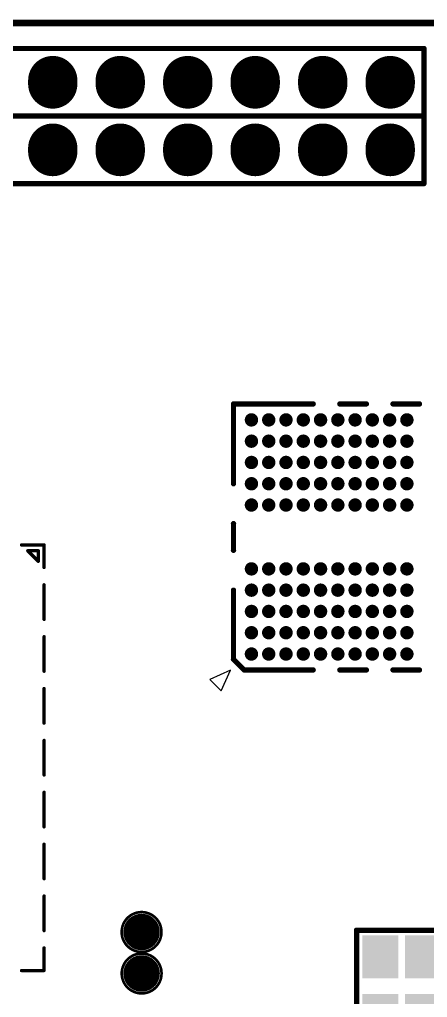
# Model space of a CAD drawing. Header units: millimetres. Extents: x 33.87 to 37.32, y 19.03 to 21.28.
# Drawn here: x 35.565 to 36.17, y 19.838 to 21.285 of the extents above; entities that cross this region are included whole.
import ezdxf

# ---------------------------------------------------------------- set-up
doc = ezdxf.new("R2010")
doc.units = ezdxf.units.MM
doc.header["$MEASUREMENT"] = 0
for name, color, linetype in [('KeepOutLayer', 6, 'Continuous'), ('MidLayer1', 16, 'Continuous'), ('MidLayer2', 76, 'Continuous'), ('MidLayer3', 90, 'Continuous'), ('MidLayer4', 156, 'Continuous'), ('MidLayer5', 130, 'Continuous'), ('MidLayer6', 216, 'Continuous'), ('MultiLayer', 9, 'Continuous'), ('TopLayer', 1, 'Continuous'), ('TopOverlay', 2, 'Continuous'), ('TopPaste', 8, 'Continuous'), ('TopSolder', 216, 'Continuous')]:
    doc.layers.add(name, color=color, linetype=linetype)

# ---------------------------------------------------------------- blocks, each defined once
blk = doc.blocks.new('SMD_3225_4P_1')
at = {"layer": 'TopLayer'}
for points in [[(-0.0709, 0.0089), (-0.0157, 0.0089), (-0.0709, 0.0541), (-0.0157, 0.0541)], [(0.0157, 0.0089), (0.0709, 0.0089), (0.0157, 0.0541), (0.0709, 0.0541)], [(-0.0709, -0.0541), (-0.0157, -0.0541), (-0.0709, -0.0089), (-0.0157, -0.0089)], [(0.0157, -0.0541), (0.0709, -0.0541), (0.0157, -0.0089), (0.0709, -0.0089)]]:
    blk.add_solid(points, dxfattribs=at)
at = {"layer": 'TopOverlay', "const_width": 0.008}
for points in [[(-0.0827, 0.0669), (0.0827, 0.0669)], [(-0.0827, 0.0669), (-0.0827, -0.0669)], [(0.0827, 0.0669), (0.0827, -0.0669)], [(-0.0827, -0.0669), (0.0827, -0.0669)]]:
    blk.add_lwpolyline(points, dxfattribs=at)
at = {"layer": 'TopOverlay'}
for points, const_width in [([(-0.0847, 0.0669, 1), (-0.0807, 0.0669, 1)], 0.004), ([(-0.0847, 0.0669, 1), (-0.0807, 0.0669, 1)], 0.004), ([(0.0807, 0.0669, 1), (0.0847, 0.0669, 1)], 0.004), ([(0.0807, 0.0669, 1), (0.0847, 0.0669, 1)], 0.004), ([(-0.0948, -0.0582, 1), (-0.1066, -0.0582, 1)], 0.0118), ([(-0.1095, -0.0582, 1), (-0.1036, -0.0582, 1)], 0.00591), ([(-0.0977, -0.0582, 1), (-0.0918, -0.0582, 1)], 0.00591), ([(-0.0847, -0.0669, 1), (-0.0807, -0.0669, 1)], 0.004), ([(-0.0847, -0.0669, 1), (-0.0807, -0.0669, 1)], 0.004), ([(0.0807, -0.0669, 1), (0.0847, -0.0669, 1)], 0.004), ([(0.0807, -0.0669, 1), (0.0847, -0.0669, 1)], 0.004)]:
    blk.add_lwpolyline(points, format="xyb", close=True, dxfattribs=dict(at, const_width=const_width))
at = {"layer": 'TopPaste'}
for points in [[(-0.0709, 0.0089), (-0.0157, 0.0089), (-0.0709, 0.0541), (-0.0157, 0.0541)], [(0.0157, 0.0089), (0.0709, 0.0089), (0.0157, 0.0541), (0.0709, 0.0541)], [(-0.0709, -0.0541), (-0.0157, -0.0541), (-0.0709, -0.0089), (-0.0157, -0.0089)], [(0.0157, -0.0541), (0.0709, -0.0541), (0.0157, -0.0089), (0.0709, -0.0089)]]:
    blk.add_solid(points, dxfattribs=at)
at = {"layer": 'TopSolder'}
for points in [[(-0.0749, 0.0049), (-0.0117, 0.0049), (-0.0749, 0.0581), (-0.0117, 0.0581)], [(0.0117, 0.0049), (0.0749, 0.0049), (0.0117, 0.0581), (0.0749, 0.0581)], [(-0.0749, -0.0581), (-0.0117, -0.0581), (-0.0749, -0.0049), (-0.0117, -0.0049)], [(0.0117, -0.0581), (0.0749, -0.0581), (0.0117, -0.0049), (0.0749, -0.0049)]]:
    blk.add_solid(points, dxfattribs=at)
blk = doc.blocks.new('SIP20X2_11')
at = {"layer": 'MidLayer1', "const_width": 0.065}
for points in [[(-0.0025, -1.4), (0.0025, -1.4)], [(0.0975, -1.4), (0.1025, -1.4)], [(-0.0025, -1.5), (0.0025, -1.5)], [(0.0975, -1.5), (0.1025, -1.5)], [(-0.0025, -1.6), (0.0025, -1.6)], [(0.0975, -1.6), (0.1025, -1.6)], [(-0.0025, -1.7), (0.0025, -1.7)], [(0.0975, -1.7), (0.1025, -1.7)], [(-0.0025, -1.8), (0.0025, -1.8)], [(0.0975, -1.8), (0.1025, -1.8)], [(-0.0025, -1.9), (0.0025, -1.9)], [(0.0975, -1.9), (0.1025, -1.9)]]:
    blk.add_lwpolyline(points, dxfattribs=at)
at = {"layer": 'MidLayer1', "const_width": 0.0325}
for points in [[(-0.01875, -1.4, 1), (0.01375, -1.4, 1)], [(-0.01375, -1.4, 1), (0.01875, -1.4, 1)], [(0.08125, -1.4, 1), (0.11375, -1.4, 1)], [(0.08625, -1.4, 1), (0.11875, -1.4, 1)], [(-0.01875, -1.5, 1), (0.01375, -1.5, 1)], [(-0.01375, -1.5, 1), (0.01875, -1.5, 1)], [(0.08125, -1.5, 1), (0.11375, -1.5, 1)], [(0.08625, -1.5, 1), (0.11875, -1.5, 1)], [(-0.01875, -1.6, 1), (0.01375, -1.6, 1)], [(-0.01375, -1.6, 1), (0.01875, -1.6, 1)], [(0.08125, -1.6, 1), (0.11375, -1.6, 1)], [(0.08625, -1.6, 1), (0.11875, -1.6, 1)], [(-0.01875, -1.7, 1), (0.01375, -1.7, 1)], [(-0.01375, -1.7, 1), (0.01875, -1.7, 1)], [(0.08125, -1.7, 1), (0.11375, -1.7, 1)], [(0.08625, -1.7, 1), (0.11875, -1.7, 1)], [(-0.01875, -1.8, 1), (0.01375, -1.8, 1)], [(-0.01375, -1.8, 1), (0.01875, -1.8, 1)], [(0.08125, -1.8, 1), (0.11375, -1.8, 1)], [(0.08625, -1.8, 1), (0.11875, -1.8, 1)], [(-0.01875, -1.9, 1), (0.01375, -1.9, 1)], [(-0.01375, -1.9, 1), (0.01875, -1.9, 1)], [(0.08125, -1.9, 1), (0.11375, -1.9, 1)], [(0.08625, -1.9, 1), (0.11875, -1.9, 1)]]:
    blk.add_lwpolyline(points, format="xyb", close=True, dxfattribs=at)
at = {"layer": 'MidLayer2', "const_width": 0.065}
for points in [[(-0.0025, -1.4), (0.0025, -1.4)], [(0.0975, -1.4), (0.1025, -1.4)], [(-0.0025, -1.5), (0.0025, -1.5)], [(0.0975, -1.5), (0.1025, -1.5)], [(-0.0025, -1.6), (0.0025, -1.6)], [(0.0975, -1.6), (0.1025, -1.6)], [(-0.0025, -1.7), (0.0025, -1.7)], [(0.0975, -1.7), (0.1025, -1.7)], [(-0.0025, -1.8), (0.0025, -1.8)], [(0.0975, -1.8), (0.1025, -1.8)], [(-0.0025, -1.9), (0.0025, -1.9)], [(0.0975, -1.9), (0.1025, -1.9)]]:
    blk.add_lwpolyline(points, dxfattribs=at)
at = {"layer": 'MidLayer2', "const_width": 0.0325}
for points in [[(-0.01875, -1.4, 1), (0.01375, -1.4, 1)], [(-0.01375, -1.4, 1), (0.01875, -1.4, 1)], [(0.08125, -1.4, 1), (0.11375, -1.4, 1)], [(0.08625, -1.4, 1), (0.11875, -1.4, 1)], [(-0.01875, -1.5, 1), (0.01375, -1.5, 1)], [(-0.01375, -1.5, 1), (0.01875, -1.5, 1)], [(0.08125, -1.5, 1), (0.11375, -1.5, 1)], [(0.08625, -1.5, 1), (0.11875, -1.5, 1)], [(-0.01875, -1.6, 1), (0.01375, -1.6, 1)], [(-0.01375, -1.6, 1), (0.01875, -1.6, 1)], [(0.08125, -1.6, 1), (0.11375, -1.6, 1)], [(0.08625, -1.6, 1), (0.11875, -1.6, 1)], [(-0.01875, -1.7, 1), (0.01375, -1.7, 1)], [(-0.01375, -1.7, 1), (0.01875, -1.7, 1)], [(0.08125, -1.7, 1), (0.11375, -1.7, 1)], [(0.08625, -1.7, 1), (0.11875, -1.7, 1)], [(-0.01875, -1.8, 1), (0.01375, -1.8, 1)], [(-0.01375, -1.8, 1), (0.01875, -1.8, 1)], [(0.08125, -1.8, 1), (0.11375, -1.8, 1)], [(0.08625, -1.8, 1), (0.11875, -1.8, 1)], [(-0.01875, -1.9, 1), (0.01375, -1.9, 1)], [(-0.01375, -1.9, 1), (0.01875, -1.9, 1)], [(0.08125, -1.9, 1), (0.11375, -1.9, 1)], [(0.08625, -1.9, 1), (0.11875, -1.9, 1)]]:
    blk.add_lwpolyline(points, format="xyb", close=True, dxfattribs=at)
at = {"layer": 'MidLayer3', "const_width": 0.065}
for points in [[(-0.0025, -1.4), (0.0025, -1.4)], [(0.0975, -1.4), (0.1025, -1.4)], [(-0.0025, -1.5), (0.0025, -1.5)], [(0.0975, -1.5), (0.1025, -1.5)], [(-0.0025, -1.6), (0.0025, -1.6)], [(0.0975, -1.6), (0.1025, -1.6)], [(-0.0025, -1.7), (0.0025, -1.7)], [(0.0975, -1.7), (0.1025, -1.7)], [(-0.0025, -1.8), (0.0025, -1.8)], [(0.0975, -1.8), (0.1025, -1.8)], [(-0.0025, -1.9), (0.0025, -1.9)], [(0.0975, -1.9), (0.1025, -1.9)]]:
    blk.add_lwpolyline(points, dxfattribs=at)
at = {"layer": 'MidLayer3', "const_width": 0.0325}
for points in [[(-0.01875, -1.4, 1), (0.01375, -1.4, 1)], [(-0.01375, -1.4, 1), (0.01875, -1.4, 1)], [(0.08125, -1.4, 1), (0.11375, -1.4, 1)], [(0.08625, -1.4, 1), (0.11875, -1.4, 1)], [(-0.01875, -1.5, 1), (0.01375, -1.5, 1)], [(-0.01375, -1.5, 1), (0.01875, -1.5, 1)], [(0.08125, -1.5, 1), (0.11375, -1.5, 1)], [(0.08625, -1.5, 1), (0.11875, -1.5, 1)], [(-0.01875, -1.6, 1), (0.01375, -1.6, 1)], [(-0.01375, -1.6, 1), (0.01875, -1.6, 1)], [(0.08125, -1.6, 1), (0.11375, -1.6, 1)], [(0.08625, -1.6, 1), (0.11875, -1.6, 1)], [(-0.01875, -1.7, 1), (0.01375, -1.7, 1)], [(-0.01375, -1.7, 1), (0.01875, -1.7, 1)], [(0.08125, -1.7, 1), (0.11375, -1.7, 1)], [(0.08625, -1.7, 1), (0.11875, -1.7, 1)], [(-0.01875, -1.8, 1), (0.01375, -1.8, 1)], [(-0.01375, -1.8, 1), (0.01875, -1.8, 1)], [(0.08125, -1.8, 1), (0.11375, -1.8, 1)], [(0.08625, -1.8, 1), (0.11875, -1.8, 1)], [(-0.01875, -1.9, 1), (0.01375, -1.9, 1)], [(-0.01375, -1.9, 1), (0.01875, -1.9, 1)], [(0.08125, -1.9, 1), (0.11375, -1.9, 1)], [(0.08625, -1.9, 1), (0.11875, -1.9, 1)]]:
    blk.add_lwpolyline(points, format="xyb", close=True, dxfattribs=at)
at = {"layer": 'MidLayer4', "const_width": 0.065}
for points in [[(-0.0025, -1.4), (0.0025, -1.4)], [(0.0975, -1.4), (0.1025, -1.4)], [(-0.0025, -1.5), (0.0025, -1.5)], [(0.0975, -1.5), (0.1025, -1.5)], [(-0.0025, -1.6), (0.0025, -1.6)], [(0.0975, -1.6), (0.1025, -1.6)], [(-0.0025, -1.7), (0.0025, -1.7)], [(0.0975, -1.7), (0.1025, -1.7)], [(-0.0025, -1.8), (0.0025, -1.8)], [(0.0975, -1.8), (0.1025, -1.8)], [(-0.0025, -1.9), (0.0025, -1.9)], [(0.0975, -1.9), (0.1025, -1.9)]]:
    blk.add_lwpolyline(points, dxfattribs=at)
at = {"layer": 'MidLayer4', "const_width": 0.0325}
for points in [[(-0.01875, -1.4, 1), (0.01375, -1.4, 1)], [(-0.01375, -1.4, 1), (0.01875, -1.4, 1)], [(0.08125, -1.4, 1), (0.11375, -1.4, 1)], [(0.08625, -1.4, 1), (0.11875, -1.4, 1)], [(-0.01875, -1.5, 1), (0.01375, -1.5, 1)], [(-0.01375, -1.5, 1), (0.01875, -1.5, 1)], [(0.08125, -1.5, 1), (0.11375, -1.5, 1)], [(0.08625, -1.5, 1), (0.11875, -1.5, 1)], [(-0.01875, -1.6, 1), (0.01375, -1.6, 1)], [(-0.01375, -1.6, 1), (0.01875, -1.6, 1)], [(0.08125, -1.6, 1), (0.11375, -1.6, 1)], [(0.08625, -1.6, 1), (0.11875, -1.6, 1)], [(-0.01875, -1.7, 1), (0.01375, -1.7, 1)], [(-0.01375, -1.7, 1), (0.01875, -1.7, 1)], [(0.08125, -1.7, 1), (0.11375, -1.7, 1)], [(0.08625, -1.7, 1), (0.11875, -1.7, 1)], [(-0.01875, -1.8, 1), (0.01375, -1.8, 1)], [(-0.01375, -1.8, 1), (0.01875, -1.8, 1)], [(0.08125, -1.8, 1), (0.11375, -1.8, 1)], [(0.08625, -1.8, 1), (0.11875, -1.8, 1)], [(-0.01875, -1.9, 1), (0.01375, -1.9, 1)], [(-0.01375, -1.9, 1), (0.01875, -1.9, 1)], [(0.08125, -1.9, 1), (0.11375, -1.9, 1)], [(0.08625, -1.9, 1), (0.11875, -1.9, 1)]]:
    blk.add_lwpolyline(points, format="xyb", close=True, dxfattribs=at)
at = {"layer": 'MidLayer5', "const_width": 0.065}
for points in [[(-0.0025, -1.4), (0.0025, -1.4)], [(0.0975, -1.4), (0.1025, -1.4)], [(-0.0025, -1.5), (0.0025, -1.5)], [(0.0975, -1.5), (0.1025, -1.5)], [(-0.0025, -1.6), (0.0025, -1.6)], [(0.0975, -1.6), (0.1025, -1.6)], [(-0.0025, -1.7), (0.0025, -1.7)], [(0.0975, -1.7), (0.1025, -1.7)], [(-0.0025, -1.8), (0.0025, -1.8)], [(0.0975, -1.8), (0.1025, -1.8)], [(-0.0025, -1.9), (0.0025, -1.9)], [(0.0975, -1.9), (0.1025, -1.9)]]:
    blk.add_lwpolyline(points, dxfattribs=at)
at = {"layer": 'MidLayer5', "const_width": 0.0325}
for points in [[(-0.01875, -1.4, 1), (0.01375, -1.4, 1)], [(-0.01375, -1.4, 1), (0.01875, -1.4, 1)], [(0.08125, -1.4, 1), (0.11375, -1.4, 1)], [(0.08625, -1.4, 1), (0.11875, -1.4, 1)], [(-0.01875, -1.5, 1), (0.01375, -1.5, 1)], [(-0.01375, -1.5, 1), (0.01875, -1.5, 1)], [(0.08125, -1.5, 1), (0.11375, -1.5, 1)], [(0.08625, -1.5, 1), (0.11875, -1.5, 1)], [(-0.01875, -1.6, 1), (0.01375, -1.6, 1)], [(-0.01375, -1.6, 1), (0.01875, -1.6, 1)], [(0.08125, -1.6, 1), (0.11375, -1.6, 1)], [(0.08625, -1.6, 1), (0.11875, -1.6, 1)], [(-0.01875, -1.7, 1), (0.01375, -1.7, 1)], [(-0.01375, -1.7, 1), (0.01875, -1.7, 1)], [(0.08125, -1.7, 1), (0.11375, -1.7, 1)], [(0.08625, -1.7, 1), (0.11875, -1.7, 1)], [(-0.01875, -1.8, 1), (0.01375, -1.8, 1)], [(-0.01375, -1.8, 1), (0.01875, -1.8, 1)], [(0.08125, -1.8, 1), (0.11375, -1.8, 1)], [(0.08625, -1.8, 1), (0.11875, -1.8, 1)], [(-0.01875, -1.9, 1), (0.01375, -1.9, 1)], [(-0.01375, -1.9, 1), (0.01875, -1.9, 1)], [(0.08125, -1.9, 1), (0.11375, -1.9, 1)], [(0.08625, -1.9, 1), (0.11875, -1.9, 1)]]:
    blk.add_lwpolyline(points, format="xyb", close=True, dxfattribs=at)
at = {"layer": 'MidLayer6', "const_width": 0.065}
for points in [[(-0.0025, -1.4), (0.0025, -1.4)], [(0.0975, -1.4), (0.1025, -1.4)], [(-0.0025, -1.5), (0.0025, -1.5)], [(0.0975, -1.5), (0.1025, -1.5)], [(-0.0025, -1.6), (0.0025, -1.6)], [(0.0975, -1.6), (0.1025, -1.6)], [(-0.0025, -1.7), (0.0025, -1.7)], [(0.0975, -1.7), (0.1025, -1.7)], [(-0.0025, -1.8), (0.0025, -1.8)], [(0.0975, -1.8), (0.1025, -1.8)], [(-0.0025, -1.9), (0.0025, -1.9)], [(0.0975, -1.9), (0.1025, -1.9)]]:
    blk.add_lwpolyline(points, dxfattribs=at)
at = {"layer": 'MidLayer6', "const_width": 0.0325}
for points in [[(-0.01875, -1.4, 1), (0.01375, -1.4, 1)], [(-0.01375, -1.4, 1), (0.01875, -1.4, 1)], [(0.08125, -1.4, 1), (0.11375, -1.4, 1)], [(0.08625, -1.4, 1), (0.11875, -1.4, 1)], [(-0.01875, -1.5, 1), (0.01375, -1.5, 1)], [(-0.01375, -1.5, 1), (0.01875, -1.5, 1)], [(0.08125, -1.5, 1), (0.11375, -1.5, 1)], [(0.08625, -1.5, 1), (0.11875, -1.5, 1)], [(-0.01875, -1.6, 1), (0.01375, -1.6, 1)], [(-0.01375, -1.6, 1), (0.01875, -1.6, 1)], [(0.08125, -1.6, 1), (0.11375, -1.6, 1)], [(0.08625, -1.6, 1), (0.11875, -1.6, 1)], [(-0.01875, -1.7, 1), (0.01375, -1.7, 1)], [(-0.01375, -1.7, 1), (0.01875, -1.7, 1)], [(0.08125, -1.7, 1), (0.11375, -1.7, 1)], [(0.08625, -1.7, 1), (0.11875, -1.7, 1)], [(-0.01875, -1.8, 1), (0.01375, -1.8, 1)], [(-0.01375, -1.8, 1), (0.01875, -1.8, 1)], [(0.08125, -1.8, 1), (0.11375, -1.8, 1)], [(0.08625, -1.8, 1), (0.11875, -1.8, 1)], [(-0.01875, -1.9, 1), (0.01375, -1.9, 1)], [(-0.01375, -1.9, 1), (0.01875, -1.9, 1)], [(0.08125, -1.9, 1), (0.11375, -1.9, 1)], [(0.08625, -1.9, 1), (0.11875, -1.9, 1)]]:
    blk.add_lwpolyline(points, format="xyb", close=True, dxfattribs=at)
at = {"layer": 'MultiLayer', "const_width": 0.065}
for points in [[(-0.0025, -1.4), (0.0025, -1.4)], [(0.0975, -1.4), (0.1025, -1.4)], [(-0.0025, -1.5), (0.0025, -1.5)], [(0.0975, -1.5), (0.1025, -1.5)], [(-0.0025, -1.6), (0.0025, -1.6)], [(0.0975, -1.6), (0.1025, -1.6)], [(-0.0025, -1.7), (0.0025, -1.7)], [(0.0975, -1.7), (0.1025, -1.7)], [(-0.0025, -1.8), (0.0025, -1.8)], [(0.0975, -1.8), (0.1025, -1.8)], [(-0.0025, -1.9), (0.0025, -1.9)], [(0.0975, -1.9), (0.1025, -1.9)]]:
    blk.add_lwpolyline(points, dxfattribs=at)
at = {"layer": 'MultiLayer', "const_width": 0.0325}
for points in [[(-0.01875, -1.4, 1), (0.01375, -1.4, 1)], [(-0.01375, -1.4, 1), (0.01875, -1.4, 1)], [(0.08125, -1.4, 1), (0.11375, -1.4, 1)], [(0.08625, -1.4, 1), (0.11875, -1.4, 1)], [(-0.01875, -1.5, 1), (0.01375, -1.5, 1)], [(-0.01375, -1.5, 1), (0.01875, -1.5, 1)], [(0.08125, -1.5, 1), (0.11375, -1.5, 1)], [(0.08625, -1.5, 1), (0.11875, -1.5, 1)], [(-0.01875, -1.6, 1), (0.01375, -1.6, 1)], [(-0.01375, -1.6, 1), (0.01875, -1.6, 1)], [(0.08125, -1.6, 1), (0.11375, -1.6, 1)], [(0.08625, -1.6, 1), (0.11875, -1.6, 1)], [(-0.01875, -1.7, 1), (0.01375, -1.7, 1)], [(-0.01375, -1.7, 1), (0.01875, -1.7, 1)], [(0.08125, -1.7, 1), (0.11375, -1.7, 1)], [(0.08625, -1.7, 1), (0.11875, -1.7, 1)], [(-0.01875, -1.8, 1), (0.01375, -1.8, 1)], [(-0.01375, -1.8, 1), (0.01875, -1.8, 1)], [(0.08125, -1.8, 1), (0.11375, -1.8, 1)], [(0.08625, -1.8, 1), (0.11875, -1.8, 1)], [(-0.01875, -1.9, 1), (0.01375, -1.9, 1)], [(-0.01375, -1.9, 1), (0.01875, -1.9, 1)], [(0.08125, -1.9, 1), (0.11375, -1.9, 1)], [(0.08625, -1.9, 1), (0.11875, -1.9, 1)]]:
    blk.add_lwpolyline(points, format="xyb", close=True, dxfattribs=at)
at = {"layer": 'TopLayer', "const_width": 0.065}
for points in [[(-0.0025, -1.4), (0.0025, -1.4)], [(0.0975, -1.4), (0.1025, -1.4)], [(-0.0025, -1.5), (0.0025, -1.5)], [(0.0975, -1.5), (0.1025, -1.5)], [(-0.0025, -1.6), (0.0025, -1.6)], [(0.0975, -1.6), (0.1025, -1.6)], [(-0.0025, -1.7), (0.0025, -1.7)], [(0.0975, -1.7), (0.1025, -1.7)], [(-0.0025, -1.8), (0.0025, -1.8)], [(0.0975, -1.8), (0.1025, -1.8)], [(-0.0025, -1.9), (0.0025, -1.9)], [(0.0975, -1.9), (0.1025, -1.9)]]:
    blk.add_lwpolyline(points, dxfattribs=at)
at = {"layer": 'TopLayer', "const_width": 0.0325}
for points in [[(-0.01875, -1.4, 1), (0.01375, -1.4, 1)], [(-0.01375, -1.4, 1), (0.01875, -1.4, 1)], [(0.08125, -1.4, 1), (0.11375, -1.4, 1)], [(0.08625, -1.4, 1), (0.11875, -1.4, 1)], [(-0.01875, -1.5, 1), (0.01375, -1.5, 1)], [(-0.01375, -1.5, 1), (0.01875, -1.5, 1)], [(0.08125, -1.5, 1), (0.11375, -1.5, 1)], [(0.08625, -1.5, 1), (0.11875, -1.5, 1)], [(-0.01875, -1.6, 1), (0.01375, -1.6, 1)], [(-0.01375, -1.6, 1), (0.01875, -1.6, 1)], [(0.08125, -1.6, 1), (0.11375, -1.6, 1)], [(0.08625, -1.6, 1), (0.11875, -1.6, 1)], [(-0.01875, -1.7, 1), (0.01375, -1.7, 1)], [(-0.01375, -1.7, 1), (0.01875, -1.7, 1)], [(0.08125, -1.7, 1), (0.11375, -1.7, 1)], [(0.08625, -1.7, 1), (0.11875, -1.7, 1)], [(-0.01875, -1.8, 1), (0.01375, -1.8, 1)], [(-0.01375, -1.8, 1), (0.01875, -1.8, 1)], [(0.08125, -1.8, 1), (0.11375, -1.8, 1)], [(0.08625, -1.8, 1), (0.11875, -1.8, 1)], [(-0.01875, -1.9, 1), (0.01375, -1.9, 1)], [(-0.01375, -1.9, 1), (0.01875, -1.9, 1)], [(0.08125, -1.9, 1), (0.11375, -1.9, 1)], [(0.08625, -1.9, 1), (0.11875, -1.9, 1)]]:
    blk.add_lwpolyline(points, format="xyb", close=True, dxfattribs=at)
at = {"layer": 'TopOverlay', "const_width": 0.00787}
for points in [[(-0.05, 0.06), (-0.05, -1.95)], [(0.05, 0.06), (0.05, -1.95)], [(0.05, 0.06), (0.05, -1.95)], [(0.15, 0.06), (0.15, -1.95)], [(-0.05, -1.95), (0.05, -1.95)], [(0.05, -1.95), (0.15, -1.95)]]:
    blk.add_lwpolyline(points, dxfattribs=at)
at = {"layer": 'TopOverlay', "const_width": 0.00394}
for points in [[(-0.05197, -1.95, 1), (-0.04803, -1.95, 1)], [(-0.05197, -1.95, 1), (-0.04803, -1.95, 1)], [(0.04803, -1.95, 1), (0.05197, -1.95, 1)], [(0.04803, -1.95, 1), (0.05197, -1.95, 1)], [(0.04803, -1.95, 1), (0.05197, -1.95, 1)], [(0.04803, -1.95, 1), (0.05197, -1.95, 1)], [(0.14803, -1.95, 1), (0.15197, -1.95, 1)], [(0.14803, -1.95, 1), (0.15197, -1.95, 1)]]:
    blk.add_lwpolyline(points, format="xyb", close=True, dxfattribs=at)
at = {"layer": 'TopSolder', "const_width": 0.073}
for points in [[(-0.0025, -1.4), (0.0025, -1.4)], [(0.0975, -1.4), (0.1025, -1.4)], [(-0.0025, -1.5), (0.0025, -1.5)], [(0.0975, -1.5), (0.1025, -1.5)], [(-0.0025, -1.6), (0.0025, -1.6)], [(0.0975, -1.6), (0.1025, -1.6)], [(-0.0025, -1.7), (0.0025, -1.7)], [(0.0975, -1.7), (0.1025, -1.7)], [(-0.0025, -1.8), (0.0025, -1.8)], [(0.0975, -1.8), (0.1025, -1.8)], [(-0.0025, -1.9), (0.0025, -1.9)], [(0.0975, -1.9), (0.1025, -1.9)]]:
    blk.add_lwpolyline(points, dxfattribs=at)
at = {"layer": 'TopSolder', "const_width": 0.0365}
for points in [[(-0.02075, -1.4, 1), (0.01575, -1.4, 1)], [(-0.01575, -1.4, 1), (0.02075, -1.4, 1)], [(0.07925, -1.4, 1), (0.11575, -1.4, 1)], [(0.08425, -1.4, 1), (0.12075, -1.4, 1)], [(-0.02075, -1.5, 1), (0.01575, -1.5, 1)], [(-0.01575, -1.5, 1), (0.02075, -1.5, 1)], [(0.07925, -1.5, 1), (0.11575, -1.5, 1)], [(0.08425, -1.5, 1), (0.12075, -1.5, 1)], [(-0.02075, -1.6, 1), (0.01575, -1.6, 1)], [(-0.01575, -1.6, 1), (0.02075, -1.6, 1)], [(0.07925, -1.6, 1), (0.11575, -1.6, 1)], [(0.08425, -1.6, 1), (0.12075, -1.6, 1)], [(-0.02075, -1.7, 1), (0.01575, -1.7, 1)], [(-0.01575, -1.7, 1), (0.02075, -1.7, 1)], [(0.07925, -1.7, 1), (0.11575, -1.7, 1)], [(0.08425, -1.7, 1), (0.12075, -1.7, 1)], [(-0.02075, -1.8, 1), (0.01575, -1.8, 1)], [(-0.01575, -1.8, 1), (0.02075, -1.8, 1)], [(0.07925, -1.8, 1), (0.11575, -1.8, 1)], [(0.08425, -1.8, 1), (0.12075, -1.8, 1)], [(-0.02075, -1.9, 1), (0.01575, -1.9, 1)], [(-0.01575, -1.9, 1), (0.02075, -1.9, 1)], [(0.07925, -1.9, 1), (0.11575, -1.9, 1)], [(0.08425, -1.9, 1), (0.12075, -1.9, 1)]]:
    blk.add_lwpolyline(points, format="xyb", close=True, dxfattribs=at)
blk = doc.blocks.new('BGA491_14R0X14R0X1R00_RV1126B__37')
at = {"layer": 'TopOverlay', "const_width": 0.00492}
for points in [[(-0.31496, -0.31496), (-0.31496, -0.2815)], [(0.31496, -0.31496), (0.31496, -0.2815)], [(-0.2815, -0.31496), (-0.31496, -0.31496)], [(-0.20472, -0.31496), (-0.25591, -0.31496)], [(-0.12795, -0.31496), (-0.17913, -0.31496)], [(-0.05118, -0.31496), (-0.10236, -0.31496)], [(0.02559, -0.31496), (-0.02559, -0.31496)], [(0.10236, -0.31496), (0.05118, -0.31496)], [(0.17913, -0.31496), (0.12795, -0.31496)], [(0.25591, -0.31496), (0.20472, -0.31496)], [(0.31496, -0.31496), (0.2815, -0.31496)]]:
    blk.add_lwpolyline(points, dxfattribs=at)
at = {"layer": 'TopOverlay', "const_width": 0.00246}
for points in [[(-0.31619, -0.2815, 1), (-0.31373, -0.2815, 1)], [(0.31373, -0.2815, 1), (0.31619, -0.2815, 1)], [(-0.31619, -0.31496, 1), (-0.31373, -0.31496, 1)], [(-0.31619, -0.31496, 1), (-0.31373, -0.31496, 1)], [(-0.28273, -0.31496, 1), (-0.28027, -0.31496, 1)], [(-0.25714, -0.31496, 1), (-0.25468, -0.31496, 1)], [(-0.20595, -0.31496, 1), (-0.20349, -0.31496, 1)], [(-0.18036, -0.31496, 1), (-0.1779, -0.31496, 1)], [(-0.12918, -0.31496, 1), (-0.12672, -0.31496, 1)], [(-0.10359, -0.31496, 1), (-0.10113, -0.31496, 1)], [(-0.05241, -0.31496, 1), (-0.04995, -0.31496, 1)], [(-0.02682, -0.31496, 1), (-0.02436, -0.31496, 1)], [(0.02436, -0.31496, 1), (0.02682, -0.31496, 1)], [(0.04995, -0.31496, 1), (0.05241, -0.31496, 1)], [(0.10113, -0.31496, 1), (0.10359, -0.31496, 1)], [(0.12672, -0.31496, 1), (0.12918, -0.31496, 1)], [(0.1779, -0.31496, 1), (0.18036, -0.31496, 1)], [(0.20349, -0.31496, 1), (0.20595, -0.31496, 1)], [(0.25468, -0.31496, 1), (0.25714, -0.31496, 1)], [(0.28027, -0.31496, 1), (0.28273, -0.31496, 1)], [(0.31373, -0.31496, 1), (0.31619, -0.31496, 1)], [(0.31373, -0.31496, 1), (0.31619, -0.31496, 1)]]:
    blk.add_lwpolyline(points, format="xyb", close=True, dxfattribs=at)
blk = doc.blocks.new('BGA200_15R00X10R00X0R90_38')
at = {"layer": 'TopLayer', "const_width": 0.00591}
for points in [[(-0.1762, 0.2692, 1), (-0.1703, 0.2692, 1)], [(-0.1447, 0.2692, 1), (-0.1388, 0.2692, 1)], [(-0.1132, 0.2692, 1), (-0.1073, 0.2692, 1)], [(-0.0817, 0.2692, 1), (-0.0758, 0.2692, 1)], [(-0.0502, 0.2692, 1), (-0.0443, 0.2692, 1)], [(0.0443, 0.2692, 1), (0.0502, 0.2692, 1)], [(0.0758, 0.2692, 1), (0.0817, 0.2692, 1)], [(0.1073, 0.2692, 1), (0.1132, 0.2692, 1)], [(0.1388, 0.2692, 1), (0.1447, 0.2692, 1)], [(0.1703, 0.2692, 1), (0.1762, 0.2692, 1)], [(-0.1762, 0.2436, 1), (-0.1703, 0.2436, 1)], [(-0.1447, 0.2436, 1), (-0.1388, 0.2436, 1)], [(-0.1132, 0.2436, 1), (-0.1073, 0.2436, 1)], [(-0.0817, 0.2436, 1), (-0.0758, 0.2436, 1)], [(-0.0502, 0.2436, 1), (-0.0443, 0.2436, 1)], [(0.0443, 0.2436, 1), (0.0502, 0.2436, 1)], [(0.0758, 0.2436, 1), (0.0817, 0.2436, 1)], [(0.1073, 0.2436, 1), (0.1132, 0.2436, 1)], [(0.1388, 0.2436, 1), (0.1447, 0.2436, 1)], [(0.1703, 0.2436, 1), (0.1762, 0.2436, 1)], [(-0.1762, 0.218, 1), (-0.1703, 0.218, 1)], [(-0.1447, 0.218, 1), (-0.1388, 0.218, 1)], [(-0.1132, 0.218, 1), (-0.1073, 0.218, 1)], [(-0.0817, 0.218, 1), (-0.0758, 0.218, 1)], [(-0.0502, 0.218, 1), (-0.0443, 0.218, 1)], [(0.0443, 0.218, 1), (0.0502, 0.218, 1)], [(0.0758, 0.218, 1), (0.0817, 0.218, 1)], [(0.1073, 0.218, 1), (0.1132, 0.218, 1)], [(0.1388, 0.218, 1), (0.1447, 0.218, 1)], [(0.1703, 0.218, 1), (0.1762, 0.218, 1)], [(-0.1762, 0.1924, 1), (-0.1703, 0.1924, 1)], [(-0.1447, 0.1924, 1), (-0.1388, 0.1924, 1)], [(-0.1132, 0.1924, 1), (-0.1073, 0.1924, 1)], [(-0.0817, 0.1924, 1), (-0.0758, 0.1924, 1)], [(-0.0502, 0.1924, 1), (-0.0443, 0.1924, 1)], [(0.0443, 0.1924, 1), (0.0502, 0.1924, 1)], [(0.0758, 0.1924, 1), (0.0817, 0.1924, 1)], [(0.1073, 0.1924, 1), (0.1132, 0.1924, 1)], [(0.1388, 0.1924, 1), (0.1447, 0.1924, 1)], [(0.1703, 0.1924, 1), (0.1762, 0.1924, 1)], [(-0.1762, 0.1668, 1), (-0.1703, 0.1668, 1)], [(-0.1447, 0.1668, 1), (-0.1388, 0.1668, 1)], [(-0.1132, 0.1668, 1), (-0.1073, 0.1668, 1)], [(-0.0817, 0.1668, 1), (-0.0758, 0.1668, 1)], [(-0.0502, 0.1668, 1), (-0.0443, 0.1668, 1)], [(0.0443, 0.1668, 1), (0.0502, 0.1668, 1)], [(0.0758, 0.1668, 1), (0.0817, 0.1668, 1)], [(0.1073, 0.1668, 1), (0.1132, 0.1668, 1)], [(0.1388, 0.1668, 1), (0.1447, 0.1668, 1)], [(0.1703, 0.1668, 1), (0.1762, 0.1668, 1)], [(-0.1762, 0.1412, 1), (-0.1703, 0.1412, 1)], [(-0.1447, 0.1412, 1), (-0.1388, 0.1412, 1)], [(-0.1132, 0.1412, 1), (-0.1073, 0.1412, 1)], [(-0.0817, 0.1412, 1), (-0.0758, 0.1412, 1)], [(-0.0502, 0.1412, 1), (-0.0443, 0.1412, 1)], [(0.0443, 0.1412, 1), (0.0502, 0.1412, 1)], [(0.0758, 0.1412, 1), (0.0817, 0.1412, 1)], [(0.1073, 0.1412, 1), (0.1132, 0.1412, 1)], [(0.1388, 0.1412, 1), (0.1447, 0.1412, 1)], [(0.1703, 0.1412, 1), (0.1762, 0.1412, 1)], [(-0.1762, 0.1156, 1), (-0.1703, 0.1156, 1)], [(-0.1447, 0.1156, 1), (-0.1388, 0.1156, 1)], [(-0.1132, 0.1156, 1), (-0.1073, 0.1156, 1)], [(-0.0817, 0.1156, 1), (-0.0758, 0.1156, 1)], [(-0.0502, 0.1156, 1), (-0.0443, 0.1156, 1)], [(0.0443, 0.1156, 1), (0.0502, 0.1156, 1)], [(0.0758, 0.1156, 1), (0.0817, 0.1156, 1)], [(0.1073, 0.1156, 1), (0.1132, 0.1156, 1)], [(0.1388, 0.1156, 1), (0.1447, 0.1156, 1)], [(0.1703, 0.1156, 1), (0.1762, 0.1156, 1)], [(-0.1762, 0.0901, 1), (-0.1703, 0.0901, 1)], [(-0.1447, 0.0901, 1), (-0.1388, 0.0901, 1)], [(-0.1132, 0.0901, 1), (-0.1073, 0.0901, 1)], [(-0.0817, 0.0901, 1), (-0.0758, 0.0901, 1)], [(-0.0502, 0.0901, 1), (-0.0443, 0.0901, 1)], [(0.0443, 0.0901, 1), (0.0502, 0.0901, 1)], [(0.0758, 0.0901, 1), (0.0817, 0.0901, 1)], [(0.1073, 0.0901, 1), (0.1132, 0.0901, 1)], [(0.1388, 0.0901, 1), (0.1447, 0.0901, 1)], [(0.1703, 0.0901, 1), (0.1762, 0.0901, 1)], [(-0.1762, 0.0645, 1), (-0.1703, 0.0645, 1)], [(-0.1447, 0.0645, 1), (-0.1388, 0.0645, 1)], [(-0.1132, 0.0645, 1), (-0.1073, 0.0645, 1)], [(-0.0817, 0.0645, 1), (-0.0758, 0.0645, 1)], [(-0.0502, 0.0645, 1), (-0.0443, 0.0645, 1)], [(0.0443, 0.0645, 1), (0.0502, 0.0645, 1)], [(0.0758, 0.0645, 1), (0.0817, 0.0645, 1)], [(0.1073, 0.0645, 1), (0.1132, 0.0645, 1)], [(0.1388, 0.0645, 1), (0.1447, 0.0645, 1)], [(0.1703, 0.0645, 1), (0.1762, 0.0645, 1)], [(-0.1762, 0.0389, 1), (-0.1703, 0.0389, 1)], [(-0.1447, 0.0389, 1), (-0.1388, 0.0389, 1)], [(-0.1132, 0.0389, 1), (-0.1073, 0.0389, 1)], [(-0.0817, 0.0389, 1), (-0.0758, 0.0389, 1)], [(-0.0502, 0.0389, 1), (-0.0443, 0.0389, 1)], [(0.0443, 0.0389, 1), (0.0502, 0.0389, 1)], [(0.0758, 0.0389, 1), (0.0817, 0.0389, 1)], [(0.1073, 0.0389, 1), (0.1132, 0.0389, 1)], [(0.1388, 0.0389, 1), (0.1447, 0.0389, 1)], [(0.1703, 0.0389, 1), (0.1762, 0.0389, 1)]]:
    blk.add_lwpolyline(points, format="xyb", close=True, dxfattribs=at)
at = {"layer": 'TopOverlay'}
for p, q in [((-0.2112, 0.3308), (-0.2279, 0.314)), ((-0.2112, 0.3308), (-0.2112, 0.3308)), ((-0.1973, 0.3001), (-0.2112, 0.3308)), ((-0.2279, 0.314), (-0.1973, 0.3001))]:
    blk.add_line(p, q, dxfattribs=at)
at = {"layer": 'TopOverlay', "const_width": 0.00787}
for points in [[(-0.1968, 0.28), (-0.1811, 0.2958)], [(-0.0787, 0.2958), (-0.1811, 0.2958)], [(0.0197, 0.2958), (-0.0197, 0.2958)], [(0.1968, 0.2958), (0.0787, 0.2958)], [(0.1968, 0.1777), (0.1968, 0.2958)], [(-0.1968, 0.1777), (-0.1968, 0.28)], [(-0.1968, 0.0989), (-0.1968, 0.1383)], [(0.1968, 0.0989), (0.1968, 0.1383)], [(-0.1968, 0.0202), (-0.1968, 0.0595)], [(0.1968, 0.0202), (0.1968, 0.0595)]]:
    blk.add_lwpolyline(points, dxfattribs=at)
at = {"layer": 'TopOverlay', "const_width": 0.00394}
for points in [[(-0.1831, 0.2958, 1), (-0.1791, 0.2958, 1)], [(-0.1831, 0.2958, 1), (-0.1791, 0.2958, 1)], [(-0.0807, 0.2958, 1), (-0.0768, 0.2958, 1)], [(-0.0217, 0.2958, 1), (-0.0177, 0.2958, 1)], [(0.0177, 0.2958, 1), (0.0217, 0.2958, 1)], [(0.0768, 0.2958, 1), (0.0807, 0.2958, 1)], [(0.1949, 0.2958, 1), (0.1988, 0.2958, 1)], [(0.1949, 0.2958, 1), (0.1988, 0.2958, 1)], [(-0.1988, 0.28, 1), (-0.1949, 0.28, 1)], [(-0.1988, 0.28, 1), (-0.1949, 0.28, 1)], [(-0.1988, 0.1777, 1), (-0.1949, 0.1777, 1)], [(0.1949, 0.1777, 1), (0.1988, 0.1777, 1)], [(-0.1988, 0.1383, 1), (-0.1949, 0.1383, 1)], [(0.1949, 0.1383, 1), (0.1988, 0.1383, 1)], [(-0.1988, 0.0989, 1), (-0.1949, 0.0989, 1)], [(0.1949, 0.0989, 1), (0.1988, 0.0989, 1)], [(-0.1988, 0.0595, 1), (-0.1949, 0.0595, 1)], [(0.1949, 0.0595, 1), (0.1988, 0.0595, 1)], [(-0.1988, 0.0202, 1), (-0.1949, 0.0202, 1)], [(0.1949, 0.0202, 1), (0.1988, 0.0202, 1)]]:
    blk.add_lwpolyline(points, format="xyb", close=True, dxfattribs=at)
at = {"layer": 'TopPaste', "const_width": 0.00591}
for points in [[(-0.1762, 0.2692, 1), (-0.1703, 0.2692, 1)], [(-0.1447, 0.2692, 1), (-0.1388, 0.2692, 1)], [(-0.1132, 0.2692, 1), (-0.1073, 0.2692, 1)], [(-0.0817, 0.2692, 1), (-0.0758, 0.2692, 1)], [(-0.0502, 0.2692, 1), (-0.0443, 0.2692, 1)], [(0.0443, 0.2692, 1), (0.0502, 0.2692, 1)], [(0.0758, 0.2692, 1), (0.0817, 0.2692, 1)], [(0.1073, 0.2692, 1), (0.1132, 0.2692, 1)], [(0.1388, 0.2692, 1), (0.1447, 0.2692, 1)], [(0.1703, 0.2692, 1), (0.1762, 0.2692, 1)], [(-0.1762, 0.2436, 1), (-0.1703, 0.2436, 1)], [(-0.1447, 0.2436, 1), (-0.1388, 0.2436, 1)], [(-0.1132, 0.2436, 1), (-0.1073, 0.2436, 1)], [(-0.0817, 0.2436, 1), (-0.0758, 0.2436, 1)], [(-0.0502, 0.2436, 1), (-0.0443, 0.2436, 1)], [(0.0443, 0.2436, 1), (0.0502, 0.2436, 1)], [(0.0758, 0.2436, 1), (0.0817, 0.2436, 1)], [(0.1073, 0.2436, 1), (0.1132, 0.2436, 1)], [(0.1388, 0.2436, 1), (0.1447, 0.2436, 1)], [(0.1703, 0.2436, 1), (0.1762, 0.2436, 1)], [(-0.1762, 0.218, 1), (-0.1703, 0.218, 1)], [(-0.1447, 0.218, 1), (-0.1388, 0.218, 1)], [(-0.1132, 0.218, 1), (-0.1073, 0.218, 1)], [(-0.0817, 0.218, 1), (-0.0758, 0.218, 1)], [(-0.0502, 0.218, 1), (-0.0443, 0.218, 1)], [(0.0443, 0.218, 1), (0.0502, 0.218, 1)], [(0.0758, 0.218, 1), (0.0817, 0.218, 1)], [(0.1073, 0.218, 1), (0.1132, 0.218, 1)], [(0.1388, 0.218, 1), (0.1447, 0.218, 1)], [(0.1703, 0.218, 1), (0.1762, 0.218, 1)], [(-0.1762, 0.1924, 1), (-0.1703, 0.1924, 1)], [(-0.1447, 0.1924, 1), (-0.1388, 0.1924, 1)], [(-0.1132, 0.1924, 1), (-0.1073, 0.1924, 1)], [(-0.0817, 0.1924, 1), (-0.0758, 0.1924, 1)], [(-0.0502, 0.1924, 1), (-0.0443, 0.1924, 1)], [(0.0443, 0.1924, 1), (0.0502, 0.1924, 1)], [(0.0758, 0.1924, 1), (0.0817, 0.1924, 1)], [(0.1073, 0.1924, 1), (0.1132, 0.1924, 1)], [(0.1388, 0.1924, 1), (0.1447, 0.1924, 1)], [(0.1703, 0.1924, 1), (0.1762, 0.1924, 1)], [(-0.1762, 0.1668, 1), (-0.1703, 0.1668, 1)], [(-0.1447, 0.1668, 1), (-0.1388, 0.1668, 1)], [(-0.1132, 0.1668, 1), (-0.1073, 0.1668, 1)], [(-0.0817, 0.1668, 1), (-0.0758, 0.1668, 1)], [(-0.0502, 0.1668, 1), (-0.0443, 0.1668, 1)], [(0.0443, 0.1668, 1), (0.0502, 0.1668, 1)], [(0.0758, 0.1668, 1), (0.0817, 0.1668, 1)], [(0.1073, 0.1668, 1), (0.1132, 0.1668, 1)], [(0.1388, 0.1668, 1), (0.1447, 0.1668, 1)], [(0.1703, 0.1668, 1), (0.1762, 0.1668, 1)], [(-0.1762, 0.1412, 1), (-0.1703, 0.1412, 1)], [(-0.1447, 0.1412, 1), (-0.1388, 0.1412, 1)], [(-0.1132, 0.1412, 1), (-0.1073, 0.1412, 1)], [(-0.0817, 0.1412, 1), (-0.0758, 0.1412, 1)], [(-0.0502, 0.1412, 1), (-0.0443, 0.1412, 1)], [(0.0443, 0.1412, 1), (0.0502, 0.1412, 1)], [(0.0758, 0.1412, 1), (0.0817, 0.1412, 1)], [(0.1073, 0.1412, 1), (0.1132, 0.1412, 1)], [(0.1388, 0.1412, 1), (0.1447, 0.1412, 1)], [(0.1703, 0.1412, 1), (0.1762, 0.1412, 1)], [(-0.1762, 0.1156, 1), (-0.1703, 0.1156, 1)], [(-0.1447, 0.1156, 1), (-0.1388, 0.1156, 1)], [(-0.1132, 0.1156, 1), (-0.1073, 0.1156, 1)], [(-0.0817, 0.1156, 1), (-0.0758, 0.1156, 1)], [(-0.0502, 0.1156, 1), (-0.0443, 0.1156, 1)], [(0.0443, 0.1156, 1), (0.0502, 0.1156, 1)], [(0.0758, 0.1156, 1), (0.0817, 0.1156, 1)], [(0.1073, 0.1156, 1), (0.1132, 0.1156, 1)], [(0.1388, 0.1156, 1), (0.1447, 0.1156, 1)], [(0.1703, 0.1156, 1), (0.1762, 0.1156, 1)], [(-0.1762, 0.0901, 1), (-0.1703, 0.0901, 1)], [(-0.1447, 0.0901, 1), (-0.1388, 0.0901, 1)], [(-0.1132, 0.0901, 1), (-0.1073, 0.0901, 1)], [(-0.0817, 0.0901, 1), (-0.0758, 0.0901, 1)], [(-0.0502, 0.0901, 1), (-0.0443, 0.0901, 1)], [(0.0443, 0.0901, 1), (0.0502, 0.0901, 1)], [(0.0758, 0.0901, 1), (0.0817, 0.0901, 1)], [(0.1073, 0.0901, 1), (0.1132, 0.0901, 1)], [(0.1388, 0.0901, 1), (0.1447, 0.0901, 1)], [(0.1703, 0.0901, 1), (0.1762, 0.0901, 1)], [(-0.1762, 0.0645, 1), (-0.1703, 0.0645, 1)], [(-0.1447, 0.0645, 1), (-0.1388, 0.0645, 1)], [(-0.1132, 0.0645, 1), (-0.1073, 0.0645, 1)], [(-0.0817, 0.0645, 1), (-0.0758, 0.0645, 1)], [(-0.0502, 0.0645, 1), (-0.0443, 0.0645, 1)], [(0.0443, 0.0645, 1), (0.0502, 0.0645, 1)], [(0.0758, 0.0645, 1), (0.0817, 0.0645, 1)], [(0.1073, 0.0645, 1), (0.1132, 0.0645, 1)], [(0.1388, 0.0645, 1), (0.1447, 0.0645, 1)], [(0.1703, 0.0645, 1), (0.1762, 0.0645, 1)], [(-0.1762, 0.0389, 1), (-0.1703, 0.0389, 1)], [(-0.1447, 0.0389, 1), (-0.1388, 0.0389, 1)], [(-0.1132, 0.0389, 1), (-0.1073, 0.0389, 1)], [(-0.0817, 0.0389, 1), (-0.0758, 0.0389, 1)], [(-0.0502, 0.0389, 1), (-0.0443, 0.0389, 1)], [(0.0443, 0.0389, 1), (0.0502, 0.0389, 1)], [(0.0758, 0.0389, 1), (0.0817, 0.0389, 1)], [(0.1073, 0.0389, 1), (0.1132, 0.0389, 1)], [(0.1388, 0.0389, 1), (0.1447, 0.0389, 1)], [(0.1703, 0.0389, 1), (0.1762, 0.0389, 1)]]:
    blk.add_lwpolyline(points, format="xyb", close=True, dxfattribs=at)
at = {"layer": 'TopSolder', "const_width": 0.00991}
for points in [[(-0.1782, 0.2692, 1), (-0.1683, 0.2692, 1)], [(-0.1467, 0.2692, 1), (-0.1368, 0.2692, 1)], [(-0.1152, 0.2692, 1), (-0.1053, 0.2692, 1)], [(-0.0837, 0.2692, 1), (-0.0738, 0.2692, 1)], [(-0.0522, 0.2692, 1), (-0.0423, 0.2692, 1)], [(0.0423, 0.2692, 1), (0.0522, 0.2692, 1)], [(0.0738, 0.2692, 1), (0.0837, 0.2692, 1)], [(0.1053, 0.2692, 1), (0.1152, 0.2692, 1)], [(0.1368, 0.2692, 1), (0.1467, 0.2692, 1)], [(0.1683, 0.2692, 1), (0.1782, 0.2692, 1)], [(-0.1782, 0.2436, 1), (-0.1683, 0.2436, 1)], [(-0.1467, 0.2436, 1), (-0.1368, 0.2436, 1)], [(-0.1152, 0.2436, 1), (-0.1053, 0.2436, 1)], [(-0.0837, 0.2436, 1), (-0.0738, 0.2436, 1)], [(-0.0522, 0.2436, 1), (-0.0423, 0.2436, 1)], [(0.0423, 0.2436, 1), (0.0522, 0.2436, 1)], [(0.0738, 0.2436, 1), (0.0837, 0.2436, 1)], [(0.1053, 0.2436, 1), (0.1152, 0.2436, 1)], [(0.1368, 0.2436, 1), (0.1467, 0.2436, 1)], [(0.1683, 0.2436, 1), (0.1782, 0.2436, 1)], [(-0.1782, 0.218, 1), (-0.1683, 0.218, 1)], [(-0.1467, 0.218, 1), (-0.1368, 0.218, 1)], [(-0.1152, 0.218, 1), (-0.1053, 0.218, 1)], [(-0.0837, 0.218, 1), (-0.0738, 0.218, 1)], [(-0.0522, 0.218, 1), (-0.0423, 0.218, 1)], [(0.0423, 0.218, 1), (0.0522, 0.218, 1)], [(0.0738, 0.218, 1), (0.0837, 0.218, 1)], [(0.1053, 0.218, 1), (0.1152, 0.218, 1)], [(0.1368, 0.218, 1), (0.1467, 0.218, 1)], [(0.1683, 0.218, 1), (0.1782, 0.218, 1)], [(-0.1782, 0.1924, 1), (-0.1683, 0.1924, 1)], [(-0.1467, 0.1924, 1), (-0.1368, 0.1924, 1)], [(-0.1152, 0.1924, 1), (-0.1053, 0.1924, 1)], [(-0.0837, 0.1924, 1), (-0.0738, 0.1924, 1)], [(-0.0522, 0.1924, 1), (-0.0423, 0.1924, 1)], [(0.0423, 0.1924, 1), (0.0522, 0.1924, 1)], [(0.0738, 0.1924, 1), (0.0837, 0.1924, 1)], [(0.1053, 0.1924, 1), (0.1152, 0.1924, 1)], [(0.1368, 0.1924, 1), (0.1467, 0.1924, 1)], [(0.1683, 0.1924, 1), (0.1782, 0.1924, 1)], [(-0.1782, 0.1668, 1), (-0.1683, 0.1668, 1)], [(-0.1467, 0.1668, 1), (-0.1368, 0.1668, 1)], [(-0.1152, 0.1668, 1), (-0.1053, 0.1668, 1)], [(-0.0837, 0.1668, 1), (-0.0738, 0.1668, 1)], [(-0.0522, 0.1668, 1), (-0.0423, 0.1668, 1)], [(0.0423, 0.1668, 1), (0.0522, 0.1668, 1)], [(0.0738, 0.1668, 1), (0.0837, 0.1668, 1)], [(0.1053, 0.1668, 1), (0.1152, 0.1668, 1)], [(0.1368, 0.1668, 1), (0.1467, 0.1668, 1)], [(0.1683, 0.1668, 1), (0.1782, 0.1668, 1)], [(-0.1782, 0.1412, 1), (-0.1683, 0.1412, 1)], [(-0.1467, 0.1412, 1), (-0.1368, 0.1412, 1)], [(-0.1152, 0.1412, 1), (-0.1053, 0.1412, 1)], [(-0.0837, 0.1412, 1), (-0.0738, 0.1412, 1)], [(-0.0522, 0.1412, 1), (-0.0423, 0.1412, 1)], [(0.0423, 0.1412, 1), (0.0522, 0.1412, 1)], [(0.0738, 0.1412, 1), (0.0837, 0.1412, 1)], [(0.1053, 0.1412, 1), (0.1152, 0.1412, 1)], [(0.1368, 0.1412, 1), (0.1467, 0.1412, 1)], [(0.1683, 0.1412, 1), (0.1782, 0.1412, 1)], [(-0.1782, 0.1156, 1), (-0.1683, 0.1156, 1)], [(-0.1467, 0.1156, 1), (-0.1368, 0.1156, 1)], [(-0.1152, 0.1156, 1), (-0.1053, 0.1156, 1)], [(-0.0837, 0.1156, 1), (-0.0738, 0.1156, 1)], [(-0.0522, 0.1156, 1), (-0.0423, 0.1156, 1)], [(0.0423, 0.1156, 1), (0.0522, 0.1156, 1)], [(0.0738, 0.1156, 1), (0.0837, 0.1156, 1)], [(0.1053, 0.1156, 1), (0.1152, 0.1156, 1)], [(0.1368, 0.1156, 1), (0.1467, 0.1156, 1)], [(0.1683, 0.1156, 1), (0.1782, 0.1156, 1)], [(-0.1782, 0.0901, 1), (-0.1683, 0.0901, 1)], [(-0.1467, 0.0901, 1), (-0.1368, 0.0901, 1)], [(-0.1152, 0.0901, 1), (-0.1053, 0.0901, 1)], [(-0.0837, 0.0901, 1), (-0.0738, 0.0901, 1)], [(-0.0522, 0.0901, 1), (-0.0423, 0.0901, 1)], [(0.0423, 0.0901, 1), (0.0522, 0.0901, 1)], [(0.0738, 0.0901, 1), (0.0837, 0.0901, 1)], [(0.1053, 0.0901, 1), (0.1152, 0.0901, 1)], [(0.1368, 0.0901, 1), (0.1467, 0.0901, 1)], [(0.1683, 0.0901, 1), (0.1782, 0.0901, 1)], [(-0.1782, 0.0645, 1), (-0.1683, 0.0645, 1)], [(-0.1467, 0.0645, 1), (-0.1368, 0.0645, 1)], [(-0.1152, 0.0645, 1), (-0.1053, 0.0645, 1)], [(-0.0837, 0.0645, 1), (-0.0738, 0.0645, 1)], [(-0.0522, 0.0645, 1), (-0.0423, 0.0645, 1)], [(0.0423, 0.0645, 1), (0.0522, 0.0645, 1)], [(0.0738, 0.0645, 1), (0.0837, 0.0645, 1)], [(0.1053, 0.0645, 1), (0.1152, 0.0645, 1)], [(0.1368, 0.0645, 1), (0.1467, 0.0645, 1)], [(0.1683, 0.0645, 1), (0.1782, 0.0645, 1)], [(-0.1782, 0.0389, 1), (-0.1683, 0.0389, 1)], [(-0.1467, 0.0389, 1), (-0.1368, 0.0389, 1)], [(-0.1152, 0.0389, 1), (-0.1053, 0.0389, 1)], [(-0.0837, 0.0389, 1), (-0.0738, 0.0389, 1)], [(-0.0522, 0.0389, 1), (-0.0423, 0.0389, 1)], [(0.0423, 0.0389, 1), (0.0522, 0.0389, 1)], [(0.0738, 0.0389, 1), (0.0837, 0.0389, 1)], [(0.1053, 0.0389, 1), (0.1152, 0.0389, 1)], [(0.1368, 0.0389, 1), (0.1467, 0.0389, 1)], [(0.1683, 0.0389, 1), (0.1782, 0.0389, 1)]]:
    blk.add_lwpolyline(points, format="xyb", close=True, dxfattribs=at)
blk = doc.blocks.new('TEST_1_27MM_59')
at = {"layer": 'TopLayer', "const_width": 0.025}
blk.add_lwpolyline([(-0.0125, 0, 1), (0.0125, 0, 1)], format="xyb", close=True, dxfattribs=at)
at = {"layer": 'TopOverlay'}
for points, const_width in [([(0.0295, 0, 1), (-0.0295, 0, 1)], 0.00394), ([(-0.0305, 0, 1), (-0.0285, 0, 1)], 0.00197), ([(0.0285, 0, 1), (0.0305, 0, 1)], 0.00197)]:
    blk.add_lwpolyline(points, format="xyb", close=True, dxfattribs=dict(at, const_width=const_width))
at = {"layer": 'TopPaste', "const_width": 0.025}
blk.add_lwpolyline([(-0.0125, 0, 1), (0.0125, 0, 1)], format="xyb", close=True, dxfattribs=at)
at = {"layer": 'TopSolder', "const_width": 0.027}
blk.add_lwpolyline([(-0.0135, 0, 1), (0.0135, 0, 1)], format="xyb", close=True, dxfattribs=at)
blk = doc.blocks.new('TEST_1_27MM_60')
at = {"layer": 'TopLayer', "const_width": 0.025}
blk.add_lwpolyline([(-0.0125, 0, 1), (0.0125, 0, 1)], format="xyb", close=True, dxfattribs=at)
at = {"layer": 'TopOverlay'}
for points, const_width in [([(0.0295, 0, 1), (-0.0295, 0, 1)], 0.00394), ([(-0.0305, 0, 1), (-0.0285, 0, 1)], 0.00197), ([(0.0285, 0, 1), (0.0305, 0, 1)], 0.00197)]:
    blk.add_lwpolyline(points, format="xyb", close=True, dxfattribs=dict(at, const_width=const_width))
at = {"layer": 'TopPaste', "const_width": 0.025}
blk.add_lwpolyline([(-0.0125, 0, 1), (0.0125, 0, 1)], format="xyb", close=True, dxfattribs=at)
at = {"layer": 'TopSolder', "const_width": 0.027}
blk.add_lwpolyline([(-0.0135, 0, 1), (0.0135, 0, 1)], format="xyb", close=True, dxfattribs=at)

msp = doc.modelspace()

# ---------------------------------------------------------------- linework, layer by layer
at = {"layer": 'KeepOutLayer', "const_width": 0.01}
msp.add_lwpolyline([(34.0178, 21.2797), (37.0887, 21.2797)], dxfattribs=at)
at = {"layer": 'TopOverlay', "const_width": 0.005}
for points in [[(35.5776, 20.4985), (35.5931, 20.483)], [(35.5776, 20.4985), (35.5931, 20.4985)], [(35.5931, 20.483), (35.5931, 20.4985)]]:
    msp.add_lwpolyline(points, dxfattribs=at)
at = {"layer": 'TopOverlay', "const_width": 0.0025}
for points in [[(35.5763, 20.4985, 1), (35.5788, 20.4985, 1)], [(35.5763, 20.4985, 1), (35.5788, 20.4985, 1)], [(35.5918, 20.4985, 1), (35.5943, 20.4985, 1)], [(35.5918, 20.4985, 1), (35.5943, 20.4985, 1)], [(35.5918, 20.483, 1), (35.5943, 20.483, 1)], [(35.5918, 20.483, 1), (35.5943, 20.483, 1)]]:
    msp.add_lwpolyline(points, format="xyb", close=True, dxfattribs=at)

# ---------------------------------------------------------------- block references
for name, p, rotation in [('SIP20X2_11', (34.2145, 21.0919), 89.99999999999999), ('BGA200_15R00X10R00X0R90_38', (36.1781, 20.519), 90), ('BGA491_14R0X14R0X1R00_RV1126B__37', (35.2867, 20.1923), 90), ('TEST_1_27MM_60', (35.7461, 19.9343), 180), ('SMD_3225_4P_1', (36.1315, 19.8543), 89.99999999999999), ('TEST_1_27MM_59', (35.7462, 19.873), 180)]:
    msp.add_blockref(name, p, dxfattribs=dict(rotation=rotation))

doc.saveas('drawing.dxf')
